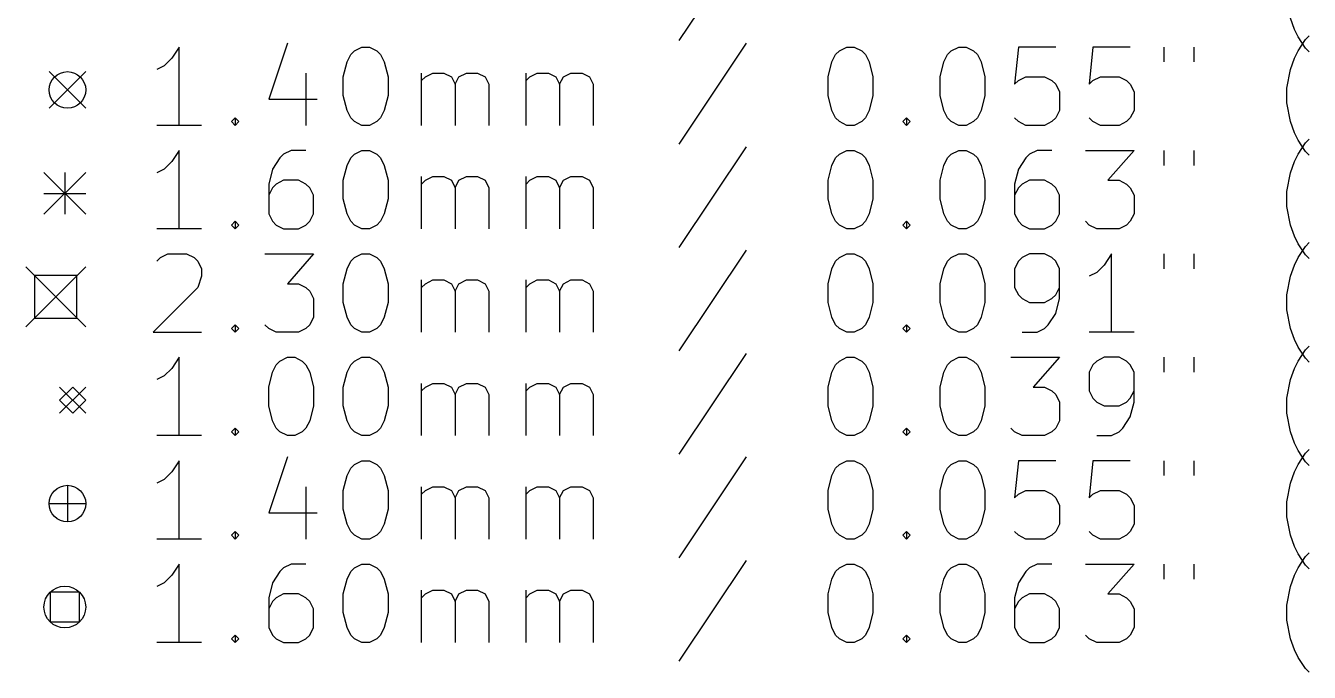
# Model space of a CAD drawing. Extents: x 108 to 205, y -280 to -45.
# Drawn here: x 107.74 to 156.9, y -279.63 to -254.87 of the extents above; entities that cross this region are included whole.
import ezdxf

# ---------------------------------------------------------------- set-up
doc = ezdxf.new("R2010")
doc.units = 0
doc.header["$MEASUREMENT"] = 0
doc.layers.add('BLACK', color=7, linetype='CONTINUOUS')

msp = doc.modelspace()

# ---------------------------------------------------------------- linework, layer by layer
at = {"layer": 'BLACK', "linetype": 'CONTINUOUS'}
for p, q in [((135.33, -251.587), (132.759, -255.444)), ((156.33, -255.015), (156.187, -254.587)), ((156.473, -255.301), (156.33, -255.015)), ((117.759, -255.547), (117.045, -257.69)), ((135.33, -255.547), (132.759, -259.404)), ((156.759, -255.73), (156.473, -255.301)), ((156.473, -255.833), (156.759, -255.404)), ((156.759, -255.404), (156.902, -255.261)), ((113.33, -256.118), (113.045, -256.404)), ((113.616, -255.69), (113.33, -256.118)), ((113.616, -258.69), (113.616, -255.69)), ((120.045, -256.261), (120.187, -255.975)), ((120.187, -255.975), (120.33, -255.833)), ((120.33, -255.833), (120.616, -255.69)), ((120.616, -255.69), (120.902, -255.69)), ((120.902, -255.69), (121.187, -255.833)), ((121.187, -255.833), (121.33, -255.975)), ((121.33, -255.975), (121.473, -256.261)), ((138.616, -256.261), (138.759, -255.975)), ((138.759, -255.975), (138.902, -255.833)), ((138.902, -255.833), (139.187, -255.69)), ((139.187, -255.69), (139.473, -255.69)), ((139.473, -255.69), (139.759, -255.833)), ((139.759, -255.833), (139.902, -255.975)), ((139.902, -255.975), (140.045, -256.261)), ((142.902, -256.261), (143.045, -255.975)), ((143.045, -255.975), (143.187, -255.833)), ((143.187, -255.833), (143.473, -255.69)), ((143.473, -255.69), (143.759, -255.69)), ((143.759, -255.69), (144.045, -255.833)), ((144.045, -255.833), (144.187, -255.975)), ((144.187, -255.975), (144.33, -256.261)), ((145.759, -255.69), (145.616, -257.118)), ((147.187, -255.69), (145.759, -255.69)), ((148.616, -255.69), (148.473, -257.118)), ((150.045, -255.69), (148.616, -255.69)), ((151.33, -255.69), (151.33, -256.261)), ((152.473, -255.69), (152.473, -256.261)), ((156.187, -256.547), (156.33, -256.118)), ((156.33, -256.118), (156.473, -255.833)), ((156.902, -255.873), (156.759, -255.73)), ((108.637, -256.633), (110.037, -258.033)), ((110.037, -256.633), (108.637, -258.033)), ((113.045, -256.404), (112.759, -256.547)), ((119.902, -256.833), (120.045, -256.261)), ((121.473, -256.261), (121.616, -256.833)), ((138.473, -256.833), (138.616, -256.261)), ((140.045, -256.261), (140.187, -256.833)), ((142.759, -256.833), (142.902, -256.261)), ((144.33, -256.261), (144.473, -256.833)), ((156.045, -257.261), (156.187, -256.547)), ((118.473, -256.69), (118.473, -258.69)), ((119.902, -257.547), (119.902, -256.833)), ((121.616, -256.833), (121.616, -257.547)), ((122.902, -258.69), (122.902, -256.69)), ((122.902, -256.975), (123.045, -256.833)), ((123.045, -256.833), (123.33, -256.69)), ((123.33, -256.69), (123.759, -256.69)), ((123.759, -256.69), (124.045, -256.833)), ((124.045, -256.833), (124.187, -257.118)), ((124.187, -257.118), (124.33, -256.833)), ((124.187, -257.118), (124.187, -258.69)), ((124.33, -256.833), (124.616, -256.69)), ((124.616, -256.69), (125.045, -256.69)), ((125.045, -256.69), (125.33, -256.833)), ((125.33, -256.833), (125.473, -257.118)), ((125.473, -257.118), (125.473, -258.69)), ((126.902, -258.69), (126.902, -256.69)), ((126.902, -256.975), (127.045, -256.833)), ((127.045, -256.833), (127.33, -256.69)), ((127.33, -256.69), (127.759, -256.69)), ((127.759, -256.69), (128.045, -256.833)), ((128.045, -256.833), (128.187, -257.118)), ((128.187, -257.118), (128.33, -256.833)), ((128.187, -257.118), (128.187, -258.69)), ((128.33, -256.833), (128.616, -256.69)), ((128.616, -256.69), (129.045, -256.69)), ((129.045, -256.69), (129.33, -256.833)), ((129.33, -256.833), (129.473, -257.118)), ((129.473, -257.118), (129.473, -258.69)), ((138.473, -257.547), (138.473, -256.833)), ((140.187, -256.833), (140.187, -257.547)), ((142.759, -257.547), (142.759, -256.833)), ((144.473, -256.833), (144.473, -257.547)), ((145.616, -257.118), (145.759, -256.975)), ((145.759, -256.975), (146.045, -256.833)), ((146.045, -256.833), (146.759, -256.833)), ((146.759, -256.833), (147.045, -256.975)), ((147.045, -256.975), (147.187, -257.118)), ((147.187, -257.118), (147.33, -257.404)), ((148.473, -257.118), (148.616, -256.975)), ((148.616, -256.975), (148.902, -256.833)), ((148.902, -256.833), (149.616, -256.833)), ((149.616, -256.833), (149.902, -256.975)), ((149.902, -256.975), (150.045, -257.118)), ((150.045, -257.118), (150.187, -257.404)), ((120.045, -258.118), (119.902, -257.547)), ((121.616, -257.547), (121.473, -258.118)), ((138.616, -258.118), (138.473, -257.547)), ((140.187, -257.547), (140.045, -258.118)), ((142.902, -258.118), (142.759, -257.547)), ((144.473, -257.547), (144.33, -258.118)), ((147.33, -257.404), (147.33, -258.118)), ((150.187, -257.404), (150.187, -258.118)), ((156.045, -257.833), (156.045, -257.261)), ((117.045, -257.69), (118.902, -257.69)), ((156.187, -258.547), (156.045, -257.833)), ((115.616, -258.547), (115.759, -258.404)), ((115.759, -258.69), (115.616, -258.547)), ((115.759, -258.404), (115.902, -258.547)), ((115.759, -258.404), (115.759, -258.69)), ((115.902, -258.547), (115.759, -258.69)), ((120.187, -258.404), (120.045, -258.118)), ((120.33, -258.547), (120.187, -258.404)), ((120.616, -258.69), (120.33, -258.547)), ((121.187, -258.547), (120.902, -258.69)), ((121.33, -258.404), (121.187, -258.547)), ((121.473, -258.118), (121.33, -258.404)), ((138.759, -258.404), (138.616, -258.118)), ((138.902, -258.547), (138.759, -258.404)), ((139.187, -258.69), (138.902, -258.547)), ((139.759, -258.547), (139.473, -258.69)), ((139.902, -258.404), (139.759, -258.547)), ((140.045, -258.118), (139.902, -258.404)), ((141.33, -258.547), (141.473, -258.404)), ((141.473, -258.69), (141.33, -258.547)), ((141.473, -258.404), (141.616, -258.547)), ((141.473, -258.404), (141.473, -258.69)), ((141.616, -258.547), (141.473, -258.69)), ((143.045, -258.404), (142.902, -258.118)), ((143.187, -258.547), (143.045, -258.404)), ((143.473, -258.69), (143.187, -258.547)), ((144.045, -258.547), (143.759, -258.69)), ((144.187, -258.404), (144.045, -258.547)), ((144.33, -258.118), (144.187, -258.404)), ((145.759, -258.547), (145.616, -258.404)), ((146.045, -258.69), (145.759, -258.547)), ((147.045, -258.547), (146.759, -258.69)), ((147.187, -258.404), (147.045, -258.547)), ((147.33, -258.118), (147.187, -258.404)), ((148.616, -258.547), (148.473, -258.404)), ((148.902, -258.69), (148.616, -258.547)), ((149.902, -258.547), (149.616, -258.69)), ((150.045, -258.404), (149.902, -258.547)), ((150.187, -258.118), (150.045, -258.404)), ((156.33, -258.975), (156.187, -258.547)), ((114.473, -258.69), (112.759, -258.69)), ((120.902, -258.69), (120.616, -258.69)), ((139.473, -258.69), (139.187, -258.69)), ((143.759, -258.69), (143.473, -258.69)), ((146.759, -258.69), (146.045, -258.69)), ((149.616, -258.69), (148.902, -258.69)), ((156.473, -259.261), (156.33, -258.975)), ((135.33, -259.507), (132.759, -263.364)), ((156.759, -259.69), (156.473, -259.261)), ((156.473, -259.793), (156.759, -259.364)), ((156.759, -259.364), (156.902, -259.221)), ((113.33, -260.078), (113.045, -260.364)), ((113.616, -259.65), (113.33, -260.078)), ((113.616, -262.65), (113.616, -259.65)), ((117.473, -259.935), (117.187, -260.364)), ((117.616, -259.793), (117.473, -259.935)), ((117.902, -259.65), (117.616, -259.793)), ((118.473, -259.65), (117.902, -259.65)), ((120.045, -260.221), (120.187, -259.935)), ((120.187, -259.935), (120.33, -259.793)), ((120.33, -259.793), (120.616, -259.65)), ((120.616, -259.65), (120.902, -259.65)), ((120.902, -259.65), (121.187, -259.793)), ((121.187, -259.793), (121.33, -259.935)), ((121.33, -259.935), (121.473, -260.221)), ((138.616, -260.221), (138.759, -259.935)), ((138.759, -259.935), (138.902, -259.793)), ((138.902, -259.793), (139.187, -259.65)), ((139.187, -259.65), (139.473, -259.65)), ((139.473, -259.65), (139.759, -259.793)), ((139.759, -259.793), (139.902, -259.935)), ((139.902, -259.935), (140.045, -260.221)), ((142.902, -260.221), (143.045, -259.935)), ((143.045, -259.935), (143.187, -259.793)), ((143.187, -259.793), (143.473, -259.65)), ((143.473, -259.65), (143.759, -259.65)), ((143.759, -259.65), (144.045, -259.793)), ((144.045, -259.793), (144.187, -259.935)), ((144.187, -259.935), (144.33, -260.221)), ((146.045, -259.935), (145.759, -260.364)), ((146.187, -259.793), (146.045, -259.935)), ((146.473, -259.65), (146.187, -259.793)), ((147.045, -259.65), (146.473, -259.65)), ((148.33, -259.65), (150.187, -259.65)), ((150.187, -259.65), (149.187, -260.793)), ((151.33, -259.65), (151.33, -260.221)), ((152.473, -259.65), (152.473, -260.221)), ((156.187, -260.507), (156.33, -260.078)), ((156.33, -260.078), (156.473, -259.793)), ((156.902, -259.833), (156.759, -259.69)), ((108.437, -260.493), (110.037, -262.093)), ((110.037, -260.493), (108.437, -262.093)), ((109.237, -260.493), (109.237, -262.093)), ((113.045, -260.364), (112.759, -260.507)), ((117.187, -260.364), (117.045, -260.935)), ((119.902, -260.793), (120.045, -260.221)), ((121.473, -260.221), (121.616, -260.793)), ((138.473, -260.793), (138.616, -260.221)), ((140.045, -260.221), (140.187, -260.793)), ((142.759, -260.793), (142.902, -260.221)), ((144.33, -260.221), (144.473, -260.793)), ((145.759, -260.364), (145.616, -260.935)), ((156.045, -261.221), (156.187, -260.507)), ((117.045, -260.935), (117.045, -262.078)), ((117.33, -260.935), (117.187, -261.078)), ((117.616, -260.793), (117.33, -260.935)), ((118.187, -260.793), (117.616, -260.793)), ((118.473, -260.935), (118.187, -260.793)), ((118.616, -261.078), (118.473, -260.935)), ((119.902, -261.507), (119.902, -260.793)), ((121.616, -260.793), (121.616, -261.507)), ((122.902, -262.65), (122.902, -260.65)), ((122.902, -260.935), (123.045, -260.793)), ((123.045, -260.793), (123.33, -260.65)), ((123.33, -260.65), (123.759, -260.65)), ((123.759, -260.65), (124.045, -260.793)), ((124.045, -260.793), (124.187, -261.078)), ((124.187, -261.078), (124.33, -260.793)), ((124.33, -260.793), (124.616, -260.65)), ((124.616, -260.65), (125.045, -260.65)), ((125.045, -260.65), (125.33, -260.793)), ((125.33, -260.793), (125.473, -261.078)), ((126.902, -262.65), (126.902, -260.65)), ((126.902, -260.935), (127.045, -260.793)), ((127.045, -260.793), (127.33, -260.65)), ((127.33, -260.65), (127.759, -260.65)), ((127.759, -260.65), (128.045, -260.793)), ((128.045, -260.793), (128.187, -261.078)), ((128.187, -261.078), (128.33, -260.793)), ((128.33, -260.793), (128.616, -260.65)), ((128.616, -260.65), (129.045, -260.65)), ((129.045, -260.65), (129.33, -260.793)), ((129.33, -260.793), (129.473, -261.078)), ((138.473, -261.507), (138.473, -260.793)), ((140.187, -260.793), (140.187, -261.507)), ((142.759, -261.507), (142.759, -260.793)), ((144.473, -260.793), (144.473, -261.507)), ((145.616, -260.935), (145.616, -262.078)), ((145.902, -260.935), (145.759, -261.078)), ((146.187, -260.793), (145.902, -260.935)), ((146.759, -260.793), (146.187, -260.793)), ((147.045, -260.935), (146.759, -260.793)), ((147.187, -261.078), (147.045, -260.935)), ((149.187, -260.793), (149.616, -260.793)), ((149.616, -260.793), (149.902, -260.935)), ((149.902, -260.935), (150.045, -261.078)), ((108.437, -261.293), (110.037, -261.293)), ((117.187, -261.078), (117.045, -261.364)), ((118.759, -261.364), (118.616, -261.078)), ((118.759, -262.078), (118.759, -261.364)), ((120.045, -262.078), (119.902, -261.507)), ((121.616, -261.507), (121.473, -262.078)), ((124.187, -261.078), (124.187, -262.65)), ((125.473, -261.078), (125.473, -262.65)), ((128.187, -261.078), (128.187, -262.65)), ((129.473, -261.078), (129.473, -262.65)), ((138.616, -262.078), (138.473, -261.507)), ((140.187, -261.507), (140.045, -262.078)), ((142.902, -262.078), (142.759, -261.507)), ((144.473, -261.507), (144.33, -262.078)), ((145.759, -261.078), (145.616, -261.364)), ((147.33, -261.364), (147.187, -261.078)), ((147.33, -262.078), (147.33, -261.364)), ((150.045, -261.078), (150.187, -261.364)), ((150.187, -261.364), (150.187, -262.078)), ((156.045, -261.793), (156.045, -261.221)), ((156.187, -262.507), (156.045, -261.793)), ((115.616, -262.507), (115.759, -262.364)), ((115.759, -262.65), (115.616, -262.507)), ((115.759, -262.364), (115.902, -262.507)), ((115.759, -262.364), (115.759, -262.65)), ((115.902, -262.507), (115.759, -262.65)), ((117.045, -262.078), (117.187, -262.364)), ((117.187, -262.364), (117.33, -262.507)), ((117.33, -262.507), (117.616, -262.65)), ((118.187, -262.65), (118.473, -262.507)), ((118.473, -262.507), (118.616, -262.364)), ((118.616, -262.364), (118.759, -262.078)), ((120.187, -262.364), (120.045, -262.078)), ((120.33, -262.507), (120.187, -262.364)), ((120.616, -262.65), (120.33, -262.507)), ((121.187, -262.507), (120.902, -262.65)), ((121.33, -262.364), (121.187, -262.507)), ((121.473, -262.078), (121.33, -262.364)), ((138.759, -262.364), (138.616, -262.078)), ((138.902, -262.507), (138.759, -262.364)), ((139.187, -262.65), (138.902, -262.507)), ((139.759, -262.507), (139.473, -262.65)), ((139.902, -262.364), (139.759, -262.507)), ((140.045, -262.078), (139.902, -262.364)), ((141.33, -262.507), (141.473, -262.364)), ((141.473, -262.65), (141.33, -262.507)), ((141.473, -262.364), (141.616, -262.507)), ((141.473, -262.364), (141.473, -262.65)), ((141.616, -262.507), (141.473, -262.65)), ((143.045, -262.364), (142.902, -262.078)), ((143.187, -262.507), (143.045, -262.364)), ((143.473, -262.65), (143.187, -262.507)), ((144.045, -262.507), (143.759, -262.65)), ((144.187, -262.364), (144.045, -262.507)), ((144.33, -262.078), (144.187, -262.364)), ((145.616, -262.078), (145.759, -262.364)), ((145.759, -262.364), (145.902, -262.507)), ((145.902, -262.507), (146.187, -262.65)), ((146.759, -262.65), (147.045, -262.507)), ((147.045, -262.507), (147.187, -262.364)), ((147.187, -262.364), (147.33, -262.078)), ((148.473, -262.507), (148.33, -262.364)), ((148.759, -262.65), (148.473, -262.507)), ((149.902, -262.507), (149.616, -262.65)), ((150.045, -262.364), (149.902, -262.507)), ((150.187, -262.078), (150.045, -262.364)), ((156.33, -262.935), (156.187, -262.507)), ((114.473, -262.65), (112.759, -262.65)), ((117.616, -262.65), (118.187, -262.65)), ((120.902, -262.65), (120.616, -262.65)), ((139.473, -262.65), (139.187, -262.65)), ((143.759, -262.65), (143.473, -262.65)), ((146.187, -262.65), (146.759, -262.65)), ((149.616, -262.65), (148.759, -262.65)), ((156.473, -263.221), (156.33, -262.935)), ((135.33, -263.467), (132.759, -267.324)), ((156.759, -263.65), (156.473, -263.221)), ((156.473, -263.753), (156.759, -263.324)), ((156.759, -263.324), (156.902, -263.181)), ((112.759, -263.895), (112.902, -263.753)), ((112.902, -263.753), (113.187, -263.61)), ((113.187, -263.61), (113.902, -263.61)), ((113.902, -263.61), (114.187, -263.753)), ((114.187, -263.753), (114.33, -263.895)), ((114.33, -263.895), (114.473, -264.181)), ((116.902, -263.61), (118.759, -263.61)), ((118.759, -263.61), (117.759, -264.753)), ((120.045, -264.181), (120.187, -263.895)), ((120.187, -263.895), (120.33, -263.753)), ((120.33, -263.753), (120.616, -263.61)), ((120.616, -263.61), (120.902, -263.61)), ((120.902, -263.61), (121.187, -263.753)), ((121.187, -263.753), (121.33, -263.895)), ((121.33, -263.895), (121.473, -264.181)), ((138.616, -264.181), (138.759, -263.895)), ((138.759, -263.895), (138.902, -263.753)), ((138.902, -263.753), (139.187, -263.61)), ((139.187, -263.61), (139.473, -263.61)), ((139.473, -263.61), (139.759, -263.753)), ((139.759, -263.753), (139.902, -263.895)), ((139.902, -263.895), (140.045, -264.181)), ((142.902, -264.181), (143.045, -263.895)), ((143.045, -263.895), (143.187, -263.753)), ((143.187, -263.753), (143.473, -263.61)), ((143.473, -263.61), (143.759, -263.61)), ((143.759, -263.61), (144.045, -263.753)), ((144.045, -263.753), (144.187, -263.895)), ((144.187, -263.895), (144.33, -264.181)), ((145.759, -263.895), (145.616, -264.181)), ((145.902, -263.753), (145.759, -263.895)), ((146.187, -263.61), (145.902, -263.753)), ((146.759, -263.61), (146.187, -263.61)), ((147.045, -263.753), (146.759, -263.61)), ((147.187, -263.895), (147.045, -263.753)), ((147.33, -264.181), (147.187, -263.895)), ((149.33, -263.61), (149.045, -264.038)), ((149.33, -266.61), (149.33, -263.61)), ((151.33, -263.61), (151.33, -264.181)), ((152.473, -263.61), (152.473, -264.181)), ((156.33, -264.038), (156.473, -263.753)), ((156.902, -263.793), (156.759, -263.65)), ((107.737, -264.103), (110.037, -266.403)), ((110.037, -264.103), (107.737, -266.403)), ((109.701, -264.439), (108.074, -264.439)), ((108.074, -264.439), (108.074, -266.066)), ((109.701, -266.066), (109.701, -264.439)), ((114.473, -264.467), (114.33, -264.895)), ((114.473, -264.181), (114.473, -264.467)), ((119.902, -264.753), (120.045, -264.181)), ((121.473, -264.181), (121.616, -264.753)), ((138.473, -264.753), (138.616, -264.181)), ((140.045, -264.181), (140.187, -264.753)), ((142.759, -264.753), (142.902, -264.181)), ((144.33, -264.181), (144.473, -264.753)), ((145.616, -264.181), (145.616, -264.895)), ((147.33, -265.324), (147.33, -264.181)), ((148.759, -264.324), (148.473, -264.467)), ((149.045, -264.038), (148.759, -264.324)), ((156.045, -265.181), (156.187, -264.467)), ((156.187, -264.467), (156.33, -264.038)), ((114.33, -264.895), (112.616, -266.61)), ((117.759, -264.753), (118.187, -264.753)), ((118.187, -264.753), (118.473, -264.895)), ((118.473, -264.895), (118.616, -265.038)), ((119.902, -265.467), (119.902, -264.753)), ((121.616, -264.753), (121.616, -265.467)), ((122.902, -266.61), (122.902, -264.61)), ((122.902, -264.895), (123.045, -264.753)), ((123.045, -264.753), (123.33, -264.61)), ((123.33, -264.61), (123.759, -264.61)), ((123.759, -264.61), (124.045, -264.753)), ((124.045, -264.753), (124.187, -265.038)), ((124.187, -265.038), (124.33, -264.753)), ((124.33, -264.753), (124.616, -264.61)), ((124.616, -264.61), (125.045, -264.61)), ((125.045, -264.61), (125.33, -264.753)), ((125.33, -264.753), (125.473, -265.038)), ((126.902, -266.61), (126.902, -264.61)), ((126.902, -264.895), (127.045, -264.753)), ((127.045, -264.753), (127.33, -264.61)), ((127.33, -264.61), (127.759, -264.61)), ((127.759, -264.61), (128.045, -264.753)), ((128.045, -264.753), (128.187, -265.038)), ((128.187, -265.038), (128.33, -264.753)), ((128.33, -264.753), (128.616, -264.61)), ((128.616, -264.61), (129.045, -264.61)), ((129.045, -264.61), (129.33, -264.753)), ((129.33, -264.753), (129.473, -265.038)), ((138.473, -265.467), (138.473, -264.753)), ((140.187, -264.753), (140.187, -265.467)), ((142.759, -265.467), (142.759, -264.753)), ((144.473, -264.753), (144.473, -265.467)), ((145.616, -264.895), (145.759, -265.181)), ((147.187, -265.181), (147.33, -264.895)), ((118.616, -265.038), (118.759, -265.324)), ((118.759, -265.324), (118.759, -266.038)), ((120.045, -266.038), (119.902, -265.467)), ((121.616, -265.467), (121.473, -266.038)), ((124.187, -265.038), (124.187, -266.61)), ((125.473, -265.038), (125.473, -266.61)), ((128.187, -265.038), (128.187, -266.61)), ((129.473, -265.038), (129.473, -266.61)), ((138.616, -266.038), (138.473, -265.467)), ((140.187, -265.467), (140.045, -266.038)), ((142.902, -266.038), (142.759, -265.467)), ((144.473, -265.467), (144.33, -266.038)), ((145.759, -265.181), (145.902, -265.324)), ((145.902, -265.324), (146.187, -265.467)), ((146.187, -265.467), (146.759, -265.467)), ((146.759, -265.467), (147.045, -265.324)), ((147.045, -265.324), (147.187, -265.181)), ((147.187, -265.895), (147.33, -265.324)), ((156.045, -265.753), (156.045, -265.181)), ((146.902, -266.324), (147.187, -265.895)), ((156.187, -266.467), (156.045, -265.753)), ((108.074, -266.066), (109.701, -266.066)), ((115.616, -266.467), (115.759, -266.324)), ((115.759, -266.61), (115.616, -266.467)), ((115.759, -266.324), (115.902, -266.467)), ((115.759, -266.324), (115.759, -266.61)), ((115.902, -266.467), (115.759, -266.61)), ((117.045, -266.467), (116.902, -266.324)), ((117.33, -266.61), (117.045, -266.467)), ((118.473, -266.467), (118.187, -266.61)), ((118.616, -266.324), (118.473, -266.467)), ((118.759, -266.038), (118.616, -266.324)), ((120.187, -266.324), (120.045, -266.038)), ((120.33, -266.467), (120.187, -266.324)), ((120.616, -266.61), (120.33, -266.467)), ((121.187, -266.467), (120.902, -266.61)), ((121.33, -266.324), (121.187, -266.467)), ((121.473, -266.038), (121.33, -266.324)), ((138.759, -266.324), (138.616, -266.038)), ((138.902, -266.467), (138.759, -266.324)), ((139.187, -266.61), (138.902, -266.467)), ((139.759, -266.467), (139.473, -266.61)), ((139.902, -266.324), (139.759, -266.467)), ((140.045, -266.038), (139.902, -266.324)), ((141.33, -266.467), (141.473, -266.324)), ((141.473, -266.61), (141.33, -266.467)), ((141.473, -266.324), (141.616, -266.467)), ((141.473, -266.324), (141.473, -266.61)), ((141.616, -266.467), (141.473, -266.61)), ((143.045, -266.324), (142.902, -266.038)), ((143.187, -266.467), (143.045, -266.324)), ((143.473, -266.61), (143.187, -266.467)), ((144.045, -266.467), (143.759, -266.61)), ((144.187, -266.324), (144.045, -266.467)), ((144.33, -266.038), (144.187, -266.324)), ((146.473, -266.61), (146.759, -266.467)), ((146.759, -266.467), (146.902, -266.324)), ((156.33, -266.895), (156.187, -266.467)), ((112.616, -266.61), (114.473, -266.61)), ((118.187, -266.61), (117.33, -266.61)), ((120.902, -266.61), (120.616, -266.61)), ((139.473, -266.61), (139.187, -266.61)), ((143.759, -266.61), (143.473, -266.61)), ((145.902, -266.61), (146.473, -266.61)), ((150.187, -266.61), (148.473, -266.61)), ((156.473, -267.181), (156.33, -266.895)), ((135.33, -267.427), (132.759, -271.284)), ((156.759, -267.61), (156.473, -267.181)), ((156.473, -267.713), (156.759, -267.284)), ((156.759, -267.284), (156.902, -267.141)), ((113.616, -267.57), (113.33, -267.998)), ((113.616, -270.57), (113.616, -267.57)), ((117.187, -268.141), (117.33, -267.855)), ((117.33, -267.855), (117.473, -267.713)), ((117.473, -267.713), (117.759, -267.57)), ((117.759, -267.57), (118.045, -267.57)), ((118.045, -267.57), (118.33, -267.713)), ((118.33, -267.713), (118.473, -267.855)), ((118.473, -267.855), (118.616, -268.141)), ((120.045, -268.141), (120.187, -267.855)), ((120.187, -267.855), (120.33, -267.713)), ((120.33, -267.713), (120.616, -267.57)), ((120.616, -267.57), (120.902, -267.57)), ((120.902, -267.57), (121.187, -267.713)), ((121.187, -267.713), (121.33, -267.855)), ((121.33, -267.855), (121.473, -268.141)), ((138.616, -268.141), (138.759, -267.855)), ((138.759, -267.855), (138.902, -267.713)), ((138.902, -267.713), (139.187, -267.57)), ((139.187, -267.57), (139.473, -267.57)), ((139.473, -267.57), (139.759, -267.713)), ((139.759, -267.713), (139.902, -267.855)), ((139.902, -267.855), (140.045, -268.141)), ((142.902, -268.141), (143.045, -267.855)), ((143.045, -267.855), (143.187, -267.713)), ((143.187, -267.713), (143.473, -267.57)), ((143.473, -267.57), (143.759, -267.57)), ((143.759, -267.57), (144.045, -267.713)), ((144.045, -267.713), (144.187, -267.855)), ((144.187, -267.855), (144.33, -268.141)), ((145.473, -267.57), (147.33, -267.57)), ((147.33, -267.57), (146.33, -268.713)), ((148.616, -267.855), (148.473, -268.141)), ((148.759, -267.713), (148.616, -267.855)), ((149.045, -267.57), (148.759, -267.713)), ((149.616, -267.57), (149.045, -267.57)), ((149.902, -267.713), (149.616, -267.57)), ((150.045, -267.855), (149.902, -267.713)), ((150.187, -268.141), (150.045, -267.855)), ((151.33, -267.57), (151.33, -268.141)), ((152.473, -267.57), (152.473, -268.141)), ((156.33, -267.998), (156.473, -267.713)), ((156.902, -267.753), (156.759, -267.61)), ((113.045, -268.284), (112.759, -268.427)), ((113.33, -267.998), (113.045, -268.284)), ((117.045, -268.713), (117.187, -268.141)), ((118.616, -268.141), (118.759, -268.713)), ((119.902, -268.713), (120.045, -268.141)), ((121.473, -268.141), (121.616, -268.713)), ((138.473, -268.713), (138.616, -268.141)), ((140.045, -268.141), (140.187, -268.713)), ((142.759, -268.713), (142.902, -268.141)), ((144.33, -268.141), (144.473, -268.713)), ((148.473, -268.141), (148.473, -268.855)), ((150.187, -269.284), (150.187, -268.141)), ((156.045, -269.141), (156.187, -268.427)), ((156.187, -268.427), (156.33, -267.998)), ((109.037, -268.713), (110.037, -269.713)), ((110.037, -268.713), (109.037, -269.713)), ((109.537, -268.713), (109.037, -269.213)), ((110.037, -269.213), (109.537, -268.713)), ((117.045, -269.427), (117.045, -268.713)), ((118.759, -268.713), (118.759, -269.427)), ((119.902, -269.427), (119.902, -268.713)), ((121.616, -268.713), (121.616, -269.427)), ((122.902, -270.57), (122.902, -268.57)), ((122.902, -268.855), (123.045, -268.713)), ((123.045, -268.713), (123.33, -268.57)), ((123.33, -268.57), (123.759, -268.57)), ((123.759, -268.57), (124.045, -268.713)), ((124.045, -268.713), (124.187, -268.998)), ((124.187, -268.998), (124.33, -268.713)), ((124.33, -268.713), (124.616, -268.57)), ((124.616, -268.57), (125.045, -268.57)), ((125.045, -268.57), (125.33, -268.713)), ((125.33, -268.713), (125.473, -268.998)), ((126.902, -270.57), (126.902, -268.57)), ((126.902, -268.855), (127.045, -268.713)), ((127.045, -268.713), (127.33, -268.57)), ((127.33, -268.57), (127.759, -268.57)), ((127.759, -268.57), (128.045, -268.713)), ((128.045, -268.713), (128.187, -268.998)), ((128.187, -268.998), (128.33, -268.713)), ((128.33, -268.713), (128.616, -268.57)), ((128.616, -268.57), (129.045, -268.57)), ((129.045, -268.57), (129.33, -268.713)), ((129.33, -268.713), (129.473, -268.998)), ((138.473, -269.427), (138.473, -268.713)), ((140.187, -268.713), (140.187, -269.427)), ((142.759, -269.427), (142.759, -268.713)), ((144.473, -268.713), (144.473, -269.427)), ((146.33, -268.713), (146.759, -268.713)), ((146.759, -268.713), (147.045, -268.855)), ((147.045, -268.855), (147.187, -268.998)), ((148.473, -268.855), (148.616, -269.141)), ((150.045, -269.141), (150.187, -268.855)), ((109.037, -269.213), (109.537, -269.713)), ((109.537, -269.713), (110.037, -269.213)), ((124.187, -268.998), (124.187, -270.57)), ((125.473, -268.998), (125.473, -270.57)), ((128.187, -268.998), (128.187, -270.57)), ((129.473, -268.998), (129.473, -270.57)), ((147.187, -268.998), (147.33, -269.284)), ((147.33, -269.284), (147.33, -269.998)), ((148.616, -269.141), (148.759, -269.284)), ((148.759, -269.284), (149.045, -269.427)), ((149.616, -269.427), (149.902, -269.284)), ((149.902, -269.284), (150.045, -269.141)), ((150.045, -269.855), (150.187, -269.284)), ((156.045, -269.713), (156.045, -269.141)), ((117.187, -269.998), (117.045, -269.427)), ((118.759, -269.427), (118.616, -269.998)), ((120.045, -269.998), (119.902, -269.427)), ((121.616, -269.427), (121.473, -269.998)), ((138.616, -269.998), (138.473, -269.427)), ((140.187, -269.427), (140.045, -269.998)), ((142.902, -269.998), (142.759, -269.427)), ((144.473, -269.427), (144.33, -269.998)), ((149.045, -269.427), (149.616, -269.427)), ((149.759, -270.284), (150.045, -269.855)), ((156.187, -270.427), (156.045, -269.713)), ((115.616, -270.427), (115.759, -270.284)), ((115.759, -270.284), (115.902, -270.427)), ((115.759, -270.284), (115.759, -270.57)), ((117.33, -270.284), (117.187, -269.998)), ((117.473, -270.427), (117.33, -270.284)), ((118.473, -270.284), (118.33, -270.427)), ((118.616, -269.998), (118.473, -270.284)), ((120.187, -270.284), (120.045, -269.998)), ((120.33, -270.427), (120.187, -270.284)), ((121.33, -270.284), (121.187, -270.427)), ((121.473, -269.998), (121.33, -270.284)), ((138.759, -270.284), (138.616, -269.998)), ((138.902, -270.427), (138.759, -270.284)), ((139.902, -270.284), (139.759, -270.427)), ((140.045, -269.998), (139.902, -270.284)), ((141.33, -270.427), (141.473, -270.284)), ((141.473, -270.284), (141.616, -270.427)), ((141.473, -270.284), (141.473, -270.57)), ((143.045, -270.284), (142.902, -269.998)), ((143.187, -270.427), (143.045, -270.284)), ((144.187, -270.284), (144.045, -270.427)), ((144.33, -269.998), (144.187, -270.284)), ((145.616, -270.427), (145.473, -270.284)), ((147.187, -270.284), (147.045, -270.427)), ((147.33, -269.998), (147.187, -270.284)), ((149.616, -270.427), (149.759, -270.284)), ((114.473, -270.57), (112.759, -270.57)), ((115.759, -270.57), (115.616, -270.427)), ((115.902, -270.427), (115.759, -270.57)), ((117.759, -270.57), (117.473, -270.427)), ((118.045, -270.57), (117.759, -270.57)), ((118.33, -270.427), (118.045, -270.57)), ((120.616, -270.57), (120.33, -270.427)), ((120.902, -270.57), (120.616, -270.57)), ((121.187, -270.427), (120.902, -270.57)), ((139.187, -270.57), (138.902, -270.427)), ((139.473, -270.57), (139.187, -270.57)), ((139.759, -270.427), (139.473, -270.57)), ((141.473, -270.57), (141.33, -270.427)), ((141.616, -270.427), (141.473, -270.57)), ((143.473, -270.57), (143.187, -270.427)), ((143.759, -270.57), (143.473, -270.57)), ((144.045, -270.427), (143.759, -270.57)), ((145.902, -270.57), (145.616, -270.427)), ((146.759, -270.57), (145.902, -270.57)), ((147.045, -270.427), (146.759, -270.57)), ((148.759, -270.57), (149.33, -270.57)), ((149.33, -270.57), (149.616, -270.427)), ((156.33, -270.855), (156.187, -270.427)), ((156.473, -271.141), (156.33, -270.855)), ((117.759, -271.387), (117.045, -273.53)), ((135.33, -271.387), (132.759, -275.244)), ((156.759, -271.57), (156.473, -271.141)), ((156.473, -271.673), (156.759, -271.244)), ((156.759, -271.244), (156.902, -271.101)), ((113.616, -271.53), (113.33, -271.958)), ((113.616, -274.53), (113.616, -271.53)), ((120.045, -272.101), (120.187, -271.815)), ((120.187, -271.815), (120.33, -271.673)), ((120.33, -271.673), (120.616, -271.53)), ((120.616, -271.53), (120.902, -271.53)), ((120.902, -271.53), (121.187, -271.673)), ((121.187, -271.673), (121.33, -271.815)), ((121.33, -271.815), (121.473, -272.101)), ((138.616, -272.101), (138.759, -271.815)), ((138.759, -271.815), (138.902, -271.673)), ((138.902, -271.673), (139.187, -271.53)), ((139.187, -271.53), (139.473, -271.53)), ((139.473, -271.53), (139.759, -271.673)), ((139.759, -271.673), (139.902, -271.815)), ((139.902, -271.815), (140.045, -272.101)), ((142.902, -272.101), (143.045, -271.815)), ((143.045, -271.815), (143.187, -271.673)), ((143.187, -271.673), (143.473, -271.53)), ((143.473, -271.53), (143.759, -271.53)), ((143.759, -271.53), (144.045, -271.673)), ((144.045, -271.673), (144.187, -271.815)), ((144.187, -271.815), (144.33, -272.101)), ((145.759, -271.53), (145.616, -272.958)), ((147.187, -271.53), (145.759, -271.53)), ((148.616, -271.53), (148.473, -272.958)), ((150.045, -271.53), (148.616, -271.53)), ((151.33, -271.53), (151.33, -272.101)), ((152.473, -271.53), (152.473, -272.101)), ((156.33, -271.958), (156.473, -271.673)), ((156.902, -271.713), (156.759, -271.57)), ((113.045, -272.244), (112.759, -272.387)), ((113.33, -271.958), (113.045, -272.244)), ((119.902, -272.673), (120.045, -272.101)), ((121.473, -272.101), (121.616, -272.673)), ((138.473, -272.673), (138.616, -272.101)), ((140.045, -272.101), (140.187, -272.673)), ((142.759, -272.673), (142.902, -272.101)), ((144.33, -272.101), (144.473, -272.673)), ((156.187, -272.387), (156.33, -271.958)), ((109.337, -272.473), (109.337, -273.873)), ((118.473, -272.53), (118.473, -274.53)), ((119.902, -273.387), (119.902, -272.673)), ((121.616, -272.673), (121.616, -273.387)), ((122.902, -274.53), (122.902, -272.53)), ((122.902, -272.815), (123.045, -272.673)), ((123.045, -272.673), (123.33, -272.53)), ((123.33, -272.53), (123.759, -272.53)), ((123.759, -272.53), (124.045, -272.673)), ((124.045, -272.673), (124.187, -272.958)), ((124.187, -272.958), (124.33, -272.673)), ((124.33, -272.673), (124.616, -272.53)), ((124.616, -272.53), (125.045, -272.53)), ((125.045, -272.53), (125.33, -272.673)), ((125.33, -272.673), (125.473, -272.958)), ((126.902, -274.53), (126.902, -272.53)), ((126.902, -272.815), (127.045, -272.673)), ((127.045, -272.673), (127.33, -272.53)), ((127.33, -272.53), (127.759, -272.53)), ((127.759, -272.53), (128.045, -272.673)), ((128.045, -272.673), (128.187, -272.958)), ((128.187, -272.958), (128.33, -272.673)), ((128.33, -272.673), (128.616, -272.53)), ((128.616, -272.53), (129.045, -272.53)), ((129.045, -272.53), (129.33, -272.673)), ((129.33, -272.673), (129.473, -272.958)), ((138.473, -273.387), (138.473, -272.673)), ((140.187, -272.673), (140.187, -273.387)), ((142.759, -273.387), (142.759, -272.673)), ((144.473, -272.673), (144.473, -273.387)), ((145.616, -272.958), (145.759, -272.815)), ((145.759, -272.815), (146.045, -272.673)), ((146.045, -272.673), (146.759, -272.673)), ((146.759, -272.673), (147.045, -272.815)), ((147.045, -272.815), (147.187, -272.958)), ((148.473, -272.958), (148.616, -272.815)), ((148.616, -272.815), (148.902, -272.673)), ((148.902, -272.673), (149.616, -272.673)), ((149.616, -272.673), (149.902, -272.815)), ((149.902, -272.815), (150.045, -272.958)), ((156.045, -273.101), (156.187, -272.387)), ((108.637, -273.173), (110.037, -273.173)), ((124.187, -272.958), (124.187, -274.53)), ((125.473, -272.958), (125.473, -274.53)), ((128.187, -272.958), (128.187, -274.53)), ((129.473, -272.958), (129.473, -274.53)), ((147.187, -272.958), (147.33, -273.244)), ((147.33, -273.244), (147.33, -273.958)), ((150.045, -272.958), (150.187, -273.244)), ((150.187, -273.244), (150.187, -273.958)), ((156.045, -273.673), (156.045, -273.101)), ((117.045, -273.53), (118.902, -273.53)), ((120.045, -273.958), (119.902, -273.387)), ((121.616, -273.387), (121.473, -273.958)), ((138.616, -273.958), (138.473, -273.387)), ((140.187, -273.387), (140.045, -273.958)), ((142.902, -273.958), (142.759, -273.387)), ((144.473, -273.387), (144.33, -273.958)), ((156.187, -274.387), (156.045, -273.673)), ((115.616, -274.387), (115.759, -274.244)), ((115.759, -274.244), (115.902, -274.387)), ((115.759, -274.244), (115.759, -274.53)), ((120.187, -274.244), (120.045, -273.958)), ((120.33, -274.387), (120.187, -274.244)), ((121.33, -274.244), (121.187, -274.387)), ((121.473, -273.958), (121.33, -274.244)), ((138.759, -274.244), (138.616, -273.958)), ((138.902, -274.387), (138.759, -274.244)), ((139.902, -274.244), (139.759, -274.387)), ((140.045, -273.958), (139.902, -274.244)), ((141.33, -274.387), (141.473, -274.244)), ((141.473, -274.244), (141.616, -274.387)), ((141.473, -274.244), (141.473, -274.53)), ((143.045, -274.244), (142.902, -273.958)), ((143.187, -274.387), (143.045, -274.244)), ((144.187, -274.244), (144.045, -274.387)), ((144.33, -273.958), (144.187, -274.244)), ((145.759, -274.387), (145.616, -274.244)), ((147.187, -274.244), (147.045, -274.387)), ((147.33, -273.958), (147.187, -274.244)), ((148.616, -274.387), (148.473, -274.244)), ((150.045, -274.244), (149.902, -274.387)), ((150.187, -273.958), (150.045, -274.244)), ((114.473, -274.53), (112.759, -274.53)), ((115.759, -274.53), (115.616, -274.387)), ((115.902, -274.387), (115.759, -274.53)), ((120.616, -274.53), (120.33, -274.387)), ((120.902, -274.53), (120.616, -274.53)), ((121.187, -274.387), (120.902, -274.53)), ((139.187, -274.53), (138.902, -274.387)), ((139.473, -274.53), (139.187, -274.53)), ((139.759, -274.387), (139.473, -274.53)), ((141.473, -274.53), (141.33, -274.387)), ((141.616, -274.387), (141.473, -274.53)), ((143.473, -274.53), (143.187, -274.387)), ((143.759, -274.53), (143.473, -274.53)), ((144.045, -274.387), (143.759, -274.53)), ((146.045, -274.53), (145.759, -274.387)), ((146.759, -274.53), (146.045, -274.53)), ((147.045, -274.387), (146.759, -274.53)), ((148.902, -274.53), (148.616, -274.387)), ((149.616, -274.53), (148.902, -274.53)), ((149.902, -274.387), (149.616, -274.53)), ((156.33, -274.815), (156.187, -274.387)), ((156.473, -275.101), (156.33, -274.815)), ((156.759, -275.53), (156.473, -275.101)), ((156.473, -275.633), (156.759, -275.204)), ((156.759, -275.204), (156.902, -275.061)), ((113.616, -275.49), (113.33, -275.918)), ((113.616, -278.49), (113.616, -275.49)), ((117.473, -275.775), (117.187, -276.204)), ((117.616, -275.633), (117.473, -275.775)), ((117.902, -275.49), (117.616, -275.633)), ((118.473, -275.49), (117.902, -275.49)), ((120.045, -276.061), (120.187, -275.775)), ((120.187, -275.775), (120.33, -275.633)), ((120.33, -275.633), (120.616, -275.49)), ((120.616, -275.49), (120.902, -275.49)), ((120.902, -275.49), (121.187, -275.633)), ((121.187, -275.633), (121.33, -275.775)), ((121.33, -275.775), (121.473, -276.061)), ((135.33, -275.347), (132.759, -279.204)), ((138.616, -276.061), (138.759, -275.775)), ((138.759, -275.775), (138.902, -275.633)), ((138.902, -275.633), (139.187, -275.49)), ((139.187, -275.49), (139.473, -275.49)), ((139.473, -275.49), (139.759, -275.633)), ((139.759, -275.633), (139.902, -275.775)), ((139.902, -275.775), (140.045, -276.061)), ((142.902, -276.061), (143.045, -275.775)), ((143.045, -275.775), (143.187, -275.633)), ((143.187, -275.633), (143.473, -275.49)), ((143.473, -275.49), (143.759, -275.49)), ((143.759, -275.49), (144.045, -275.633)), ((144.045, -275.633), (144.187, -275.775)), ((144.187, -275.775), (144.33, -276.061)), ((146.045, -275.775), (145.759, -276.204)), ((146.187, -275.633), (146.045, -275.775)), ((146.473, -275.49), (146.187, -275.633)), ((147.045, -275.49), (146.473, -275.49)), ((148.33, -275.49), (150.187, -275.49)), ((150.187, -275.49), (149.187, -276.633)), ((151.33, -275.49), (151.33, -276.061)), ((152.473, -275.49), (152.473, -276.061)), ((156.33, -275.918), (156.473, -275.633)), ((156.902, -275.673), (156.759, -275.53)), ((113.045, -276.204), (112.759, -276.347)), ((113.33, -275.918), (113.045, -276.204)), ((117.187, -276.204), (117.045, -276.775)), ((119.902, -276.633), (120.045, -276.061)), ((121.473, -276.061), (121.616, -276.633)), ((138.473, -276.633), (138.616, -276.061)), ((140.045, -276.061), (140.187, -276.633)), ((142.759, -276.633), (142.902, -276.061)), ((144.33, -276.061), (144.473, -276.633)), ((145.759, -276.204), (145.616, -276.775)), ((156.187, -276.347), (156.33, -275.918)), ((109.803, -276.567), (108.672, -276.567)), ((108.672, -276.567), (108.672, -277.698)), ((109.803, -277.698), (109.803, -276.567)), ((117.045, -276.775), (117.045, -277.918)), ((117.33, -276.775), (117.187, -276.918)), ((117.616, -276.633), (117.33, -276.775)), ((118.187, -276.633), (117.616, -276.633)), ((118.473, -276.775), (118.187, -276.633)), ((118.616, -276.918), (118.473, -276.775)), ((119.902, -277.347), (119.902, -276.633)), ((121.616, -276.633), (121.616, -277.347)), ((122.902, -278.49), (122.902, -276.49)), ((122.902, -276.775), (123.045, -276.633)), ((123.045, -276.633), (123.33, -276.49)), ((123.33, -276.49), (123.759, -276.49)), ((123.759, -276.49), (124.045, -276.633)), ((124.045, -276.633), (124.187, -276.918)), ((124.187, -276.918), (124.33, -276.633)), ((124.33, -276.633), (124.616, -276.49)), ((124.616, -276.49), (125.045, -276.49)), ((125.045, -276.49), (125.33, -276.633)), ((125.33, -276.633), (125.473, -276.918)), ((126.902, -278.49), (126.902, -276.49)), ((126.902, -276.775), (127.045, -276.633)), ((127.045, -276.633), (127.33, -276.49)), ((127.33, -276.49), (127.759, -276.49)), ((127.759, -276.49), (128.045, -276.633)), ((128.045, -276.633), (128.187, -276.918)), ((128.187, -276.918), (128.33, -276.633)), ((128.33, -276.633), (128.616, -276.49)), ((128.616, -276.49), (129.045, -276.49)), ((129.045, -276.49), (129.33, -276.633)), ((129.33, -276.633), (129.473, -276.918)), ((138.473, -277.347), (138.473, -276.633)), ((140.187, -276.633), (140.187, -277.347)), ((142.759, -277.347), (142.759, -276.633)), ((144.473, -276.633), (144.473, -277.347)), ((145.616, -276.775), (145.616, -277.918)), ((145.902, -276.775), (145.759, -276.918)), ((146.187, -276.633), (145.902, -276.775)), ((146.759, -276.633), (146.187, -276.633)), ((147.045, -276.775), (146.759, -276.633)), ((147.187, -276.918), (147.045, -276.775)), ((149.187, -276.633), (149.616, -276.633)), ((149.616, -276.633), (149.902, -276.775)), ((149.902, -276.775), (150.045, -276.918)), ((156.045, -277.061), (156.187, -276.347)), ((117.187, -276.918), (117.045, -277.204)), ((118.759, -277.204), (118.616, -276.918)), ((118.759, -277.918), (118.759, -277.204)), ((124.187, -276.918), (124.187, -278.49)), ((125.473, -276.918), (125.473, -278.49)), ((128.187, -276.918), (128.187, -278.49)), ((129.473, -276.918), (129.473, -278.49)), ((145.759, -276.918), (145.616, -277.204)), ((147.33, -277.204), (147.187, -276.918)), ((147.33, -277.918), (147.33, -277.204)), ((150.045, -276.918), (150.187, -277.204)), ((150.187, -277.204), (150.187, -277.918)), ((156.045, -277.633), (156.045, -277.061)), ((108.672, -277.698), (109.803, -277.698)), ((120.045, -277.918), (119.902, -277.347)), ((121.616, -277.347), (121.473, -277.918)), ((138.616, -277.918), (138.473, -277.347)), ((140.187, -277.347), (140.045, -277.918)), ((142.902, -277.918), (142.759, -277.347)), ((144.473, -277.347), (144.33, -277.918)), ((156.187, -278.347), (156.045, -277.633)), ((115.616, -278.347), (115.759, -278.204)), ((115.759, -278.204), (115.902, -278.347)), ((115.759, -278.204), (115.759, -278.49)), ((117.045, -277.918), (117.187, -278.204)), ((117.187, -278.204), (117.33, -278.347)), ((118.473, -278.347), (118.616, -278.204)), ((118.616, -278.204), (118.759, -277.918)), ((120.187, -278.204), (120.045, -277.918)), ((120.33, -278.347), (120.187, -278.204)), ((121.33, -278.204), (121.187, -278.347)), ((121.473, -277.918), (121.33, -278.204)), ((138.759, -278.204), (138.616, -277.918)), ((138.902, -278.347), (138.759, -278.204)), ((139.902, -278.204), (139.759, -278.347)), ((140.045, -277.918), (139.902, -278.204)), ((141.33, -278.347), (141.473, -278.204)), ((141.473, -278.204), (141.616, -278.347)), ((141.473, -278.204), (141.473, -278.49)), ((143.045, -278.204), (142.902, -277.918)), ((143.187, -278.347), (143.045, -278.204)), ((144.187, -278.204), (144.045, -278.347)), ((144.33, -277.918), (144.187, -278.204)), ((145.616, -277.918), (145.759, -278.204)), ((145.759, -278.204), (145.902, -278.347)), ((147.045, -278.347), (147.187, -278.204)), ((147.187, -278.204), (147.33, -277.918)), ((148.473, -278.347), (148.33, -278.204)), ((150.045, -278.204), (149.902, -278.347)), ((150.187, -277.918), (150.045, -278.204)), ((114.473, -278.49), (112.759, -278.49)), ((115.759, -278.49), (115.616, -278.347)), ((115.902, -278.347), (115.759, -278.49)), ((117.33, -278.347), (117.616, -278.49)), ((117.616, -278.49), (118.187, -278.49)), ((118.187, -278.49), (118.473, -278.347)), ((120.616, -278.49), (120.33, -278.347)), ((120.902, -278.49), (120.616, -278.49)), ((121.187, -278.347), (120.902, -278.49)), ((139.187, -278.49), (138.902, -278.347)), ((139.473, -278.49), (139.187, -278.49)), ((139.759, -278.347), (139.473, -278.49)), ((141.473, -278.49), (141.33, -278.347)), ((141.616, -278.347), (141.473, -278.49)), ((143.473, -278.49), (143.187, -278.347)), ((143.759, -278.49), (143.473, -278.49)), ((144.045, -278.347), (143.759, -278.49)), ((145.902, -278.347), (146.187, -278.49)), ((146.187, -278.49), (146.759, -278.49)), ((146.759, -278.49), (147.045, -278.347)), ((148.759, -278.49), (148.473, -278.347)), ((149.616, -278.49), (148.759, -278.49)), ((149.902, -278.347), (149.616, -278.49)), ((156.33, -278.775), (156.187, -278.347)), ((156.473, -279.061), (156.33, -278.775)), ((156.759, -279.49), (156.473, -279.061)), ((156.902, -279.633), (156.759, -279.49))]:
    msp.add_line(p, q, dxfattribs=at)
at = {"layer": 'BLACK'}
for centre, radius in [((109.337, -257.333), 0.7), ((109.337, -273.173), 0.7), ((109.237, -277.133), 0.8)]:
    msp.add_circle(centre, radius, dxfattribs=at)

doc.saveas('drawing.dxf')
